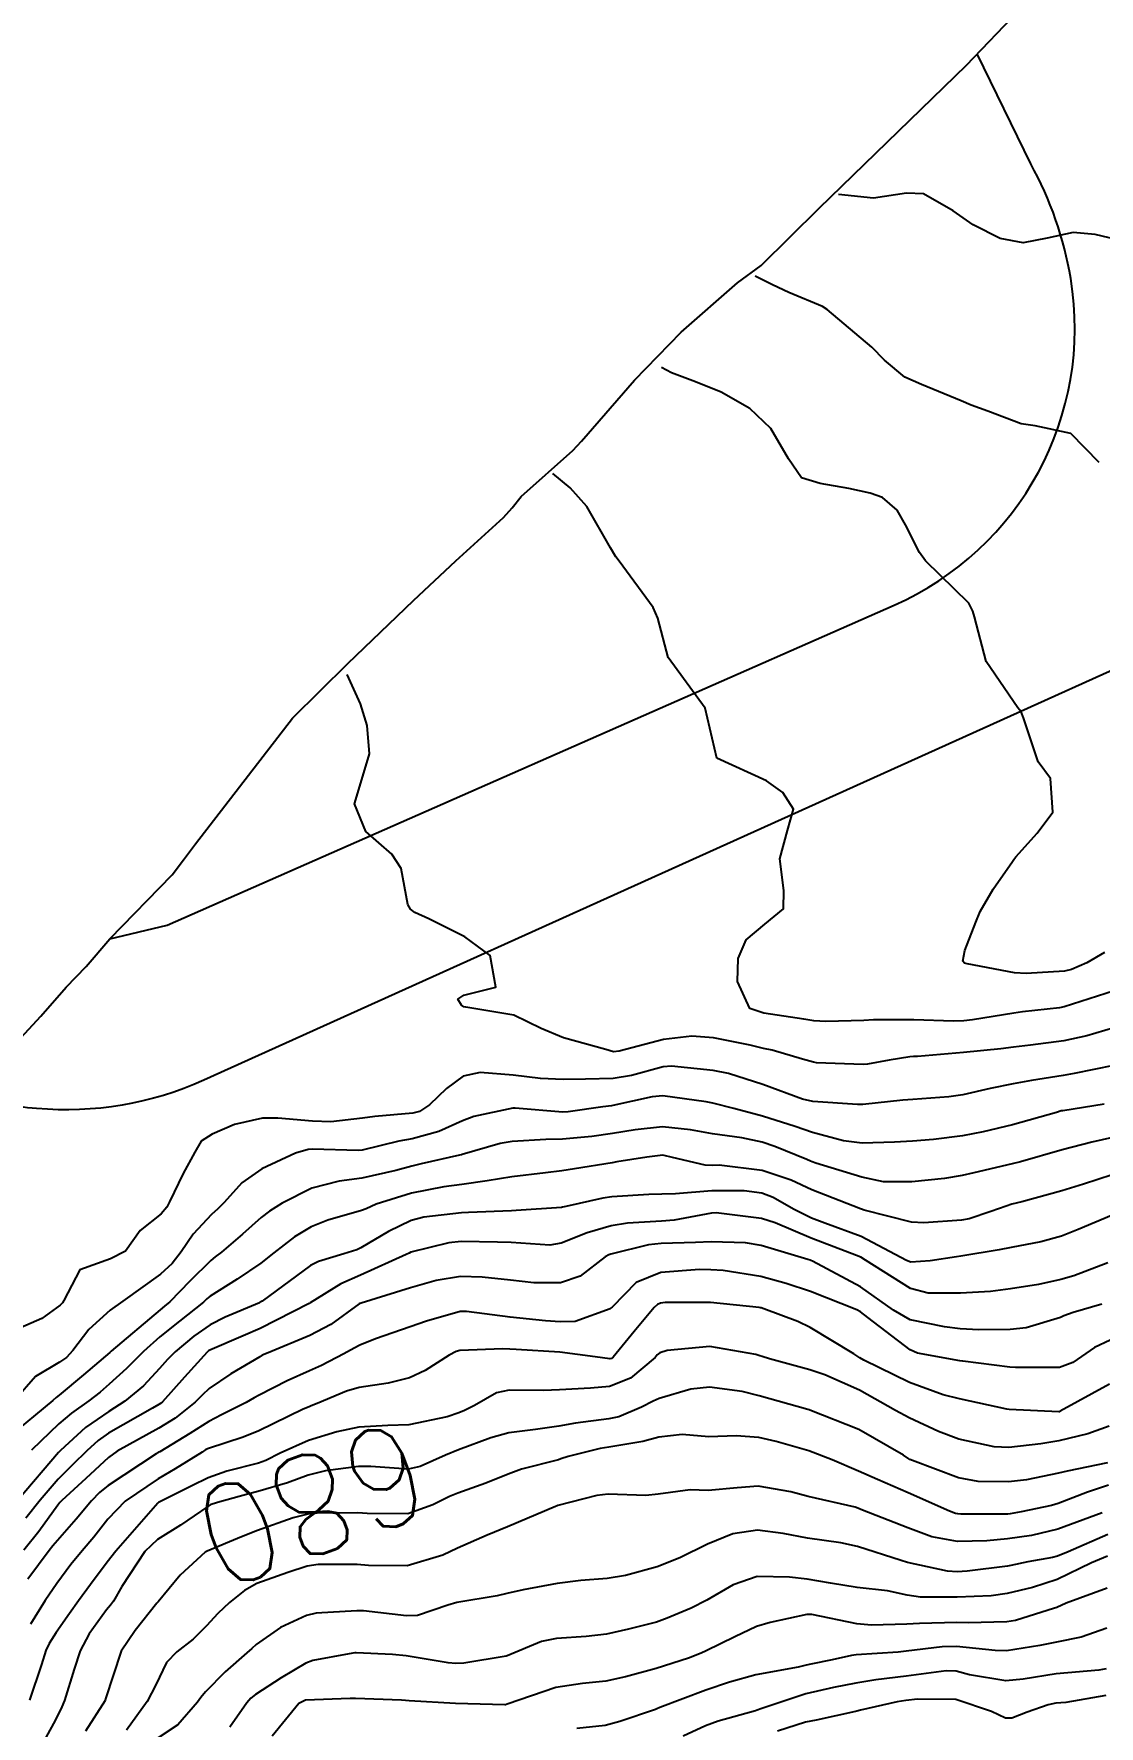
# Model space of a CAD drawing. Header units: metres. Extents: x 298520 to 308411, y 7433745 to 7450750.
# Drawn here: x 300428.8 to 300471.4, y 7446867.3 to 7446935 of the extents above; entities that cross this region are included whole.
import ezdxf
from ezdxf.enums import TextEntityAlignment as Align

# ---------------------------------------------------------------- set-up
doc = ezdxf.new("R2010")
doc.units = ezdxf.units.M
doc.header["$LTSCALE"] = 10
for name, color, linetype in [('Area', 45, 'Continuous'), ('Cotas', 45, 'Continuous'), ('Curvas de Nivel 1m', 11, 'Continuous'), ('Curvas de Nivel 5m', 15, 'Continuous'), ('Vias Primárias', 230, 'Continuous')]:
    doc.layers.add(name, color=color, linetype=linetype)
doc.styles.add('Style-STANDARD', font='STANDARD.shx')

msp = doc.modelspace()

# ---------------------------------------------------------------- linework, layer by layer
at = {"layer": 'Area'}
msp.add_polyline3d([(300427.147, 7446893.602, 690.216), (300429.088, 7446895.704, 690.246), (300430.097, 7446896.857, 690.356), (300430.898, 7446897.688, 690.366), (300431.851, 7446898.792, 690.396), (300434.337, 7446901.355, 690.605), (300434.79, 7446901.95, 690.633), (300435.268, 7446902.59, 690.733), (300439.158, 7446907.622, 691.035), (300441.359, 7446909.813, 691.058), (300443.986, 7446912.327, 691.319), (300445.685, 7446913.914, 691.559), (300447.596, 7446915.648, 691.858), (300447.933, 7446916.027, 691.845), (300448.298, 7446916.492, 691.857), (300450.36, 7446918.327, 692.188), (300450.712, 7446918.692, 692.226), (300452.834, 7446921.134, 692.756), (300454.693, 7446923.06, 693.009), (300456.952, 7446925.037, 693.482), (300457.894, 7446925.725, 693.861), (300460.215, 7446928.019, 694.468), (300466.103, 7446933.738, 695.438), (300470.342, 7446938.175, 695.787)], dxfattribs=at)
at = {"layer": 'Curvas de Nivel 1m', "flags": 128}
for points, elevation in [([(300471.411, 7446917.839), (300470.28, 7446919.01), (300468.849, 7446919.307), (300468.286, 7446919.386), (300466.954, 7446919.893), (300466.295, 7446920.14), (300465.89, 7446920.311), (300464.303, 7446920.961), (300463.64, 7446921.264), (300462.825, 7446921.942), (300462.32, 7446922.453), (300460.538, 7446923.968), (300460.344, 7446924.082), (300459.006, 7446924.647), (300458.352, 7446924.946), (300457.653, 7446925.3)], 694), ([(300471.62, 7446898.252), (300470.923, 7446897.841), (300470.31, 7446897.566), (300470.028, 7446897.503), (300468.49, 7446897.409), (300468.026, 7446897.434), (300466.139, 7446897.791), (300466.032, 7446897.82), (300465.965, 7446897.901), (300466.037, 7446898.329), (300466.48, 7446899.465), (300466.654, 7446899.894), (300467.175, 7446900.776), (300467.939, 7446901.881), (300467.993, 7446901.962), (300468.076, 7446902.073), (300468.934, 7446903.023), (300469.553, 7446903.858), (300469.468, 7446905.211), (300468.978, 7446905.867), (300468.388, 7446907.638), (300468.293, 7446907.878), (300468.228, 7446907.953), (300468.154, 7446908.027), (300466.886, 7446909.893), (300466.421, 7446911.667), (300466.359, 7446911.898), (300466.198, 7446912.226), (300464.472, 7446913.918), (300464.226, 7446914.252), (300463.666, 7446915.357), (300463.331, 7446915.934), (300462.753, 7446916.447), (300462.25, 7446916.622), (300461.399, 7446916.811), (300460.253, 7446917.006), (300459.512, 7446917.238), (300458.982, 7446917.989), (300458.281, 7446919.206), (300457.437, 7446920.009), (300456.299, 7446920.662), (300455.267, 7446921.067), (300454.307, 7446921.438), (300453.903, 7446921.64)], 693), ([(300472.016, 7446896.721), (300471.345, 7446896.504), (300470.006, 7446896.073), (300469.821, 7446896.037), (300468.339, 7446895.875), (300468.002, 7446895.826), (300466.344, 7446895.552), (300465.999, 7446895.511), (300465.59, 7446895.498), (300463.999, 7446895.555), (300462.392, 7446895.553), (300461.999, 7446895.533), (300460.481, 7446895.482), (300459.998, 7446895.521), (300459.602, 7446895.579), (300458.001, 7446895.816), (300457.436, 7446896.006), (300456.942, 7446897.088), (300456.973, 7446898.011), (300457.289, 7446898.759), (300458.047, 7446899.379), (300458.786, 7446899.989), (300458.799, 7446900.728), (300458.645, 7446901.991), (300458.947, 7446903.13), (300459.186, 7446903.984), (300458.767, 7446904.647), (300458.114, 7446905.115), (300456.123, 7446906.02), (300455.65, 7446908.025), (300454.173, 7446910.04), (300453.766, 7446911.624), (300453.574, 7446912.049), (300452.22, 7446913.897), (300452.086, 7446914.071), (300451.874, 7446914.426), (300450.921, 7446916.083), (300450.254, 7446916.826), (300449.563, 7446917.4)], 692), ([(300471.997, 7446895.24), (300470.92, 7446894.915), (300469.992, 7446894.717), (300468.662, 7446894.542), (300467.989, 7446894.459), (300467.476, 7446894.397), (300465.986, 7446894.254), (300464.151, 7446894.094), (300463.985, 7446894.09), (300463.835, 7446894.081), (300463.02, 7446893.94), (300462.147, 7446893.782), (300461.98, 7446893.772), (300460.114, 7446893.836), (300459.981, 7446893.857), (300459.553, 7446893.976), (300458.329, 7446894.338), (300457.987, 7446894.414), (300457.457, 7446894.537), (300455.991, 7446894.833), (300455.125, 7446894.895), (300453.99, 7446894.769), (300452.217, 7446894.298), (300451.985, 7446894.276), (300451.686, 7446894.373), (300449.99, 7446894.83), (300449.096, 7446895.205), (300447.999, 7446895.743), (300446.08, 7446896.062), (300446.002, 7446896.078), (300445.904, 7446896.141), (300445.769, 7446896.38), (300446.009, 7446896.535), (300447.28, 7446896.861), (300447.06, 7446898.13), (300446.04, 7446898.878), (300444.608, 7446899.594), (300444.05, 7446899.85), (300443.871, 7446899.983), (300443.765, 7446900.164), (300443.504, 7446901.605), (300443.13, 7446902.174), (300442.086, 7446903.09), (300441.626, 7446904.195), (300442.119, 7446905.836), (300442.236, 7446906.188), (300442.14, 7446907.325), (300441.876, 7446908.193), (300441.333, 7446909.37)], 691), ([(300471.613, 7446892.178), (300469.954, 7446891.92), (300469.896, 7446891.909), (300469.702, 7446891.854), (300467.948, 7446891.357), (300466.767, 7446891.069), (300465.943, 7446890.914), (300464.792, 7446890.768), (300463.941, 7446890.7), (300463.221, 7446890.656), (300461.94, 7446890.626), (300461.189, 7446890.709), (300459.944, 7446891.052), (300459.256, 7446891.29), (300457.95, 7446891.701), (300456.808, 7446892.011), (300455.956, 7446892.224), (300455.7, 7446892.28), (300453.96, 7446892.509), (300453.54, 7446892.474), (300451.964, 7446892.13), (300451.914, 7446892.12), (300451.566, 7446892.074), (300450.172, 7446891.876), (300449.96, 7446891.866), (300448.053, 7446892.028), (300447.961, 7446892.021), (300446.405, 7446891.686), (300445.954, 7446891.517), (300445.009, 7446891.087), (300443.943, 7446890.799), (300443.407, 7446890.702), (300441.935, 7446890.348), (300441.793, 7446890.333), (300439.936, 7446890.387), (300439.772, 7446890.375), (300439.269, 7446890.22), (300437.927, 7446889.602), (300437.127, 7446889.042), (300436.417, 7446888.255), (300436.17, 7446887.996), (300435.906, 7446887.767), (300435.177, 7446886.984), (300434.706, 7446886.272), (300434.345, 7446885.809), (300433.874, 7446885.383), (300432.368, 7446884.302), (300431.859, 7446883.943), (300431.005, 7446883.165), (300430.372, 7446882.325), (300430.12, 7446882.046), (300429.836, 7446881.866), (300428.876, 7446881.296), (300428.065, 7446880.356)], 689), ([(300471.943, 7446890.847), (300471.121, 7446890.659), (300469.938, 7446890.351), (300468.265, 7446889.875), (300467.932, 7446889.796), (300466.393, 7446889.431), (300465.927, 7446889.328), (300465.229, 7446889.213), (300463.924, 7446889.072), (300462.787, 7446889.078), (300461.926, 7446889.257), (300460.076, 7446889.824), (300459.932, 7446889.878), (300459.869, 7446889.907), (300459.717, 7446889.973), (300458.44, 7446890.495), (300457.94, 7446890.661), (300457.121, 7446890.829), (300455.943, 7446890.994), (300455.067, 7446891.156), (300453.945, 7446891.27), (300452.857, 7446891.154), (300451.947, 7446891.003), (300451.129, 7446890.895), (300449.943, 7446890.784), (300449.278, 7446890.765), (300447.942, 7446890.695), (300447.461, 7446890.604), (300445.933, 7446890.167), (300445.914, 7446890.16), (300445.836, 7446890.141), (300444.292, 7446889.794), (300443.928, 7446889.706), (300443.28, 7446889.524), (300441.923, 7446889.224), (300441.015, 7446889.106), (300439.919, 7446888.823), (300438.734, 7446888.228), (300438.234, 7446887.909), (300437.904, 7446887.646), (300437.153, 7446886.988), (300436.308, 7446886.256), (300436.065, 7446886.075), (300435.88, 7446885.925), (300435.041, 7446885.098), (300434.242, 7446884.276), (300434.038, 7446884.101), (300433.86, 7446883.952), (300431.9, 7446882.309), (300431.869, 7446882.283), (300431.842, 7446882.256), (300430.792, 7446881.357), (300429.816, 7446880.547), (300429.698, 7446880.449), (300429.564, 7446880.334), (300427.798, 7446878.868)], 688), ([(300471.928, 7446889.361), (300470.781, 7446888.985), (300469.922, 7446888.718), (300468.324, 7446888.281), (300467.916, 7446888.176), (300467.688, 7446888.109), (300467.075, 7446887.888), (300466.209, 7446887.596), (300465.908, 7446887.543), (300464.396, 7446887.432), (300463.906, 7446887.46), (300462.018, 7446887.949), (300461.913, 7446887.977), (300461.873, 7446887.991), (300459.921, 7446888.75), (300459.088, 7446889.146), (300457.928, 7446889.533), (300456.209, 7446889.738), (300455.93, 7446889.734), (300455.65, 7446889.744), (300454.349, 7446890.044), (300454.016, 7446890.131), (300453.934, 7446890.14), (300453.851, 7446890.134), (300453.324, 7446890.056), (300452.129, 7446889.87), (300451.931, 7446889.84), (300450.423, 7446889.59), (300449.927, 7446889.509), (300449.266, 7446889.44), (300447.925, 7446889.279), (300446.939, 7446889.113), (300445.921, 7446888.967), (300445.198, 7446888.869), (300443.917, 7446888.617), (300442.496, 7446888.181), (300442.096, 7446888.002), (300441.909, 7446887.925), (300440.568, 7446887.538), (300439.899, 7446887.282), (300439.237, 7446886.875), (300438.41, 7446886.232), (300437.879, 7446885.829), (300436.939, 7446885.183), (300435.865, 7446884.502), (300435.731, 7446884.394), (300435.59, 7446884.263), (300434.627, 7446883.5), (300433.849, 7446882.877), (300433.198, 7446882.29), (300432.516, 7446881.616), (300431.823, 7446880.977), (300431.464, 7446880.668), (300431.003, 7446880.318), (300430.313, 7446879.819), (300429.804, 7446879.4), (300428.718, 7446878.346)], 687), ([(300471.911, 7446887.726), (300470.572, 7446887.175), (300469.899, 7446886.904), (300469.084, 7446886.673), (300467.891, 7446886.451), (300467.415, 7446886.36), (300465.886, 7446886.108), (300465.706, 7446886.082), (300464.653, 7446885.918), (300463.882, 7446885.867), (300463.702, 7446885.932), (300461.897, 7446886.886), (300460.447, 7446887.422), (300459.908, 7446887.617), (300459.192, 7446887.981), (300458.379, 7446888.455), (300457.919, 7446888.622), (300457.215, 7446888.712), (300455.92, 7446888.713), (300454.473, 7446888.596), (300453.918, 7446888.579), (300453.403, 7446888.57), (300451.917, 7446888.472), (300451.566, 7446888.424), (300450.078, 7446888.088), (300449.946, 7446888.056), (300449.912, 7446888.051), (300448.102, 7446887.925), (300447.91, 7446887.917), (300446.191, 7446887.855), (300445.908, 7446887.835), (300444.405, 7446887.656), (300443.903, 7446887.523), (300442.985, 7446887.085), (300441.887, 7446886.43), (300441.723, 7446886.354), (300441.202, 7446886.197), (300440.195, 7446885.892), (300439.878, 7446885.731), (300437.934, 7446884.309), (300437.863, 7446884.257), (300437.834, 7446884.24), (300436.453, 7446883.658), (300435.854, 7446883.354), (300435.21, 7446882.905), (300434.455, 7446882.274), (300434.148, 7446881.967), (300433.833, 7446881.612), (300433.189, 7446880.923), (300432.448, 7446880.3), (300431.809, 7446879.89), (300430.875, 7446879.246), (300429.869, 7446878.329), (300429.829, 7446878.293), (300429.792, 7446878.251), (300428.175, 7446876.354)], 686), ([(300471.518, 7446884.182), (300470.375, 7446883.845), (300470, 7446883.71), (300469.86, 7446883.65), (300468.493, 7446883.234), (300467.856, 7446883.172), (300466.595, 7446883.153), (300465.856, 7446883.202), (300465.227, 7446883.279), (300463.859, 7446883.56), (300463.188, 7446883.937), (300461.872, 7446884.87), (300459.949, 7446885.902), (300459.883, 7446885.932), (300459.853, 7446885.941), (300459.765, 7446885.972), (300457.891, 7446886.523), (300457.269, 7446886.63), (300455.893, 7446886.677), (300455.271, 7446886.651), (300453.891, 7446886.608), (300453.384, 7446886.561), (300451.885, 7446886.184), (300451.799, 7446886.156), (300451.661, 7446886.072), (300450.65, 7446885.308), (300449.872, 7446885.031), (300448.8, 7446885.034), (300447.873, 7446885.138), (300446.739, 7446885.267), (300445.874, 7446885.29), (300444.898, 7446885.124), (300443.87, 7446884.835), (300441.9, 7446884.226), (300441.863, 7446884.214), (300441.848, 7446884.205), (300441.821, 7446884.19), (300440.689, 7446883.367), (300439.85, 7446882.926), (300438.173, 7446882.235), (300437.942, 7446882.138), (300437.841, 7446882.082), (300436.691, 7446881.391), (300435.821, 7446880.811), (300435.534, 7446880.546), (300435.257, 7446880.266), (300434.455, 7446879.625), (300433.802, 7446879.217), (300432.142, 7446878.305), (300431.79, 7446878.054), (300430.887, 7446877.214), (300429.925, 7446876.328), (300429.852, 7446876.249), (300429.77, 7446876.144), (300429.01, 7446875.085), (300428.411, 7446874.35)], 684), ([(300471.847, 7446882.737), (300471.23, 7446882.448), (300470.362, 7446881.852), (300469.831, 7446881.645), (300468.072, 7446881.645), (300467.84, 7446881.668), (300465.958, 7446881.899), (300465.843, 7446881.919), (300464.145, 7446882.224), (300463.847, 7446882.361), (300462.156, 7446883.651), (300461.862, 7446883.874), (300461.721, 7446883.951), (300459.87, 7446884.683), (300458.9, 7446885.011), (300457.876, 7446885.286), (300456.37, 7446885.523), (300455.878, 7446885.562), (300455.423, 7446885.571), (300453.877, 7446885.455), (300452.889, 7446885.043), (300451.931, 7446884.069), (300451.9, 7446884.032), (300451.862, 7446883.998), (300450.451, 7446883.49), (300449.857, 7446883.47), (300449.275, 7446883.516), (300447.858, 7446883.657), (300446.104, 7446883.895), (300445.86, 7446883.887), (300444.505, 7446883.505), (300443.854, 7446883.28), (300442.472, 7446882.803), (300441.846, 7446882.548), (300441.613, 7446882.425), (300441.204, 7446882.196), (300440.309, 7446881.732), (300439.832, 7446881.513), (300438.937, 7446881.113), (300437.817, 7446880.541), (300437.624, 7446880.434), (300437.301, 7446880.245), (300436.309, 7446879.754), (300435.805, 7446879.49), (300435.052, 7446879.016), (300433.845, 7446878.279), (300433.812, 7446878.26), (300433.792, 7446878.248), (300433.704, 7446878.193), (300431.779, 7446876.937), (300431.433, 7446876.656), (300431.116, 7446876.317), (300430.506, 7446875.578), (300429.749, 7446874.731), (300429.564, 7446874.514), (300429.426, 7446874.335), (300428.565, 7446873.181)], 683), ([(300471.824, 7446880.982), (300469.858, 7446879.904), (300469.813, 7446879.881), (300469.794, 7446879.879), (300467.814, 7446879.97), (300467.716, 7446879.979), (300465.82, 7446880.392), (300465.173, 7446880.559), (300463.83, 7446881.052), (300461.994, 7446881.948), (300461.844, 7446882.039), (300461.603, 7446882.195), (300459.856, 7446883.251), (300459.364, 7446883.483), (300457.996, 7446883.998), (300457.894, 7446884.03), (300457.863, 7446884.037), (300457.818, 7446884.046), (300455.865, 7446884.249), (300454.061, 7446884.243), (300453.865, 7446884.224), (300453.743, 7446884.173), (300453.618, 7446884.052), (300452.822, 7446883.092), (300451.974, 7446882.069), (300451.905, 7446882.007), (300451.842, 7446881.991), (300451.254, 7446882.076), (300449.845, 7446882.265), (300448.096, 7446882.366), (300447.846, 7446882.386), (300447.565, 7446882.403), (300445.845, 7446882.327), (300445.694, 7446882.292), (300445.411, 7446882.144), (300444.46, 7446881.527), (300443.829, 7446881.235), (300442.973, 7446881.025), (300441.823, 7446880.855), (300441.317, 7446880.698), (300440.145, 7446880.207), (300439.901, 7446880.12), (300439.812, 7446880.083), (300439.577, 7446879.98), (300437.802, 7446879.117), (300437.185, 7446878.86), (300435.794, 7446878.416), (300435.691, 7446878.364), (300435.534, 7446878.263), (300434.455, 7446877.602), (300433.777, 7446877.201), (300432.462, 7446876.3), (300431.762, 7446875.584), (300431.202, 7446874.865), (300430.734, 7446874.32), (300430.285, 7446873.777), (300429.73, 7446873.014), (300429.267, 7446872.337), (300428.673, 7446871.381)], 682), ([(300471.808, 7446879.304), (300470.96, 7446878.998), (300469.801, 7446878.711), (300469.076, 7446878.592), (300467.799, 7446878.455), (300467.212, 7446878.472), (300465.802, 7446878.785), (300464.981, 7446879.089), (300463.81, 7446879.632), (300463.27, 7446879.935), (300461.825, 7446880.743), (300460.436, 7446881.361), (300459.837, 7446881.558), (300458.23, 7446881.994), (300457.931, 7446882.086), (300457.844, 7446882.111), (300457.682, 7446882.164), (300455.848, 7446882.491), (300454.13, 7446882.33), (300453.845, 7446882.236), (300453.742, 7446882.153), (300453.653, 7446882.052), (300452.675, 7446881.217), (300451.825, 7446880.888), (300451.073, 7446880.829), (300449.823, 7446880.761), (300449.187, 7446880.735), (300447.822, 7446880.742), (300447.308, 7446880.638), (300446.43, 7446880.134), (300446.025, 7446879.924), (300445.81, 7446879.841), (300445.342, 7446879.681), (300443.805, 7446879.353), (300442.96, 7446879.328), (300441.804, 7446879.263), (300440.926, 7446879.074), (300439.798, 7446878.735), (300438.66, 7446878.227), (300438.091, 7446877.933), (300437.787, 7446877.823), (300436.531, 7446877.503), (300435.778, 7446877.236), (300435.121, 7446876.919), (300433.84, 7446876.279), (300433.789, 7446876.253), (300433.762, 7446876.228), (300432.089, 7446874.305), (300431.738, 7446873.867), (300431.07, 7446872.976), (300430.592, 7446872.321), (300430.23, 7446871.81), (300429.704, 7446871.052), (300429.418, 7446870.613), (300429.291, 7446870.336), (300429.117, 7446869.768), (300428.632, 7446868.346)], 681), ([(300471.78, 7446876.939), (300470.951, 7446876.666), (300469.768, 7446876.209), (300469.503, 7446876.126), (300468.288, 7446875.875), (300467.848, 7446875.793), (300467.762, 7446875.784), (300465.873, 7446875.788), (300465.762, 7446875.791), (300465.669, 7446875.808), (300465.432, 7446875.905), (300463.774, 7446876.639), (300462.552, 7446877.171), (300461.786, 7446877.504), (300460.733, 7446877.961), (300459.796, 7446878.323), (300458.495, 7446878.684), (300457.801, 7446878.844), (300456.89, 7446878.921), (300455.802, 7446878.88), (300454.741, 7446878.975), (300453.801, 7446878.862), (300453.16, 7446878.696), (300451.797, 7446878.467), (300451.461, 7446878.409), (300450.178, 7446878.086), (300449.889, 7446877.991), (300449.791, 7446877.963), (300448.316, 7446877.581), (300447.782, 7446877.387), (300446.887, 7446877.018), (300445.77, 7446876.626), (300445.424, 7446876.489), (300444.767, 7446876.155), (300443.759, 7446875.803), (300442.134, 7446875.812), (300441.759, 7446875.841), (300440.145, 7446875.82), (300439.759, 7446875.786), (300439.176, 7446875.637), (300437.752, 7446875.135), (300437.115, 7446874.881), (300435.743, 7446874.308), (300435.712, 7446874.292), (300435.656, 7446874.261), (300434.658, 7446873.346), (300433.776, 7446872.279), (300433.751, 7446872.251), (300433.722, 7446872.218), (300432.864, 7446871.135), (300432.294, 7446870.301), (300431.674, 7446868.402), (300431.658, 7446868.325), (300430.876, 7446867.103)], 679), ([(300471.538, 7446875.833), (300469.756, 7446875.187), (300468.7, 7446874.924), (300467.752, 7446874.791), (300466.917, 7446874.722), (300465.751, 7446874.697), (300464.717, 7446874.88), (300463.756, 7446875.234), (300461.95, 7446875.948), (300461.764, 7446876.025), (300461.656, 7446876.06), (300459.771, 7446876.496), (300459.081, 7446876.673), (300457.777, 7446876.906), (300456.941, 7446876.843), (300455.774, 7446876.737), (300455.052, 7446876.752), (300453.771, 7446876.584), (300453.288, 7446876.537), (300451.771, 7446876.588), (300451.316, 7446876.528), (300449.763, 7446876.127), (300449.735, 7446876.119), (300449.663, 7446876.091), (300447.755, 7446875.283), (300446.933, 7446874.947), (300445.746, 7446874.424), (300445.16, 7446874.149), (300443.738, 7446873.724), (300442.195, 7446873.729), (300441.739, 7446873.767), (300440.175, 7446873.769), (300439.738, 7446873.703), (300438.969, 7446873.455), (300437.731, 7446873.005), (300437.239, 7446872.734), (300436.638, 7446872.251), (300436.163, 7446871.809), (300435.709, 7446871.323), (300435.181, 7446870.784), (300434.53, 7446870.272), (300434.117, 7446869.847), (300433.68, 7446868.962), (300433.346, 7446868.285), (300432.515, 7446867.15)], 678), ([(300471.754, 7446874.977), (300470.175, 7446874.282), (300469.745, 7446874.11), (300469.55, 7446874.057), (300468.565, 7446873.872), (300467.884, 7446873.736), (300467.741, 7446873.71), (300466.128, 7446873.507), (300465.739, 7446873.482), (300465.34, 7446873.508), (300463.742, 7446873.857), (300463.489, 7446873.933), (300461.748, 7446874.485), (300461.076, 7446874.631), (300459.751, 7446874.822), (300458.774, 7446875.006), (300457.754, 7446875.138), (300456.763, 7446875), (300455.748, 7446874.578), (300454.644, 7446874.036), (300453.739, 7446873.676), (300452.469, 7446873.329), (300451.734, 7446873.208), (300450.689, 7446873.125), (300449.732, 7446873.016), (300448.377, 7446872.758), (300447.728, 7446872.606), (300447.333, 7446872.518), (300445.724, 7446872.251), (300445.358, 7446872.145), (300444.15, 7446871.73), (300443.716, 7446871.717), (300441.988, 7446871.918), (300441.719, 7446871.922), (300440.104, 7446871.819), (300439.716, 7446871.737), (300438.678, 7446871.256), (300437.698, 7446870.57), (300437.523, 7446870.414), (300437.332, 7446870.244), (300436.461, 7446869.476), (300435.677, 7446868.672), (300435.486, 7446868.451), (300435.357, 7446868.263), (300434.572, 7446867.363), (300433.658, 7446866.754)], 677), ([(300471.746, 7446874.107), (300471.104, 7446873.84), (300469.736, 7446873.176), (300468.749, 7446872.854), (300467.73, 7446872.612), (300467.092, 7446872.524), (300465.729, 7446872.463), (300464.273, 7446872.467), (300463.729, 7446872.544), (300462.95, 7446872.719), (300461.732, 7446872.853), (300460.672, 7446873.022), (300459.735, 7446873.185), (300459.024, 7446873.268), (300457.736, 7446873.287), (300456.78, 7446872.962), (300455.726, 7446872.346), (300455.1, 7446872.029), (300454.142, 7446871.619), (300453.714, 7446871.469), (300452.591, 7446871.18), (300451.707, 7446870.987), (300450.892, 7446870.891), (300449.704, 7446870.812), (300449.114, 7446870.687), (300447.74, 7446870.119), (300447.693, 7446870.106), (300446.007, 7446869.819), (300445.69, 7446869.806), (300445.382, 7446869.837), (300443.692, 7446870.124), (300443.157, 7446870.175), (300441.694, 7446870.239), (300441.649, 7446870.235), (300441.42, 7446870.193), (300439.965, 7446869.932), (300439.689, 7446869.83), (300438.696, 7446869.238), (300437.676, 7446868.573), (300437.491, 7446868.425), (300437.33, 7446868.243), (300436.649, 7446867.264)], 676), ([(300471.714, 7446871.223), (300470.693, 7446870.861), (300469.705, 7446870.67), (300469.034, 7446870.536), (300467.7, 7446870.322), (300467.256, 7446870.328), (300465.702, 7446870.489), (300465.127, 7446870.484), (300463.698, 7446870.3), (300463.368, 7446870.263), (300461.696, 7446870.155), (300461.511, 7446870.136), (300460.733, 7446869.96), (300459.876, 7446869.783), (300459.691, 7446869.739), (300459.38, 7446869.665), (300457.687, 7446869.359), (300456.624, 7446869.07), (300455.68, 7446868.745), (300453.845, 7446868.047), (300453.726, 7446867.995), (300453.672, 7446867.975), (300452.243, 7446867.485), (300451.662, 7446867.337), (300450.525, 7446867.216)], 674), ([(300471.691, 7446869.596), (300471.399, 7446869.543), (300469.688, 7446869.393), (300468.374, 7446869.185), (300467.685, 7446869.114), (300466.22, 7446869.362), (300465.689, 7446869.502), (300465.298, 7446869.515), (300463.687, 7446869.304), (300462.474, 7446869.153), (300461.684, 7446869.02), (300460.786, 7446868.855), (300459.679, 7446868.597), (300457.877, 7446867.997), (300457.731, 7446867.94), (300457.672, 7446867.92), (300456.173, 7446867.507), (300455.662, 7446867.321), (300454.779, 7446866.91)], 673), ([(300471.68, 7446868.528), (300470.081, 7446868.258), (300469.677, 7446868.222), (300469.375, 7446868.164), (300468.534, 7446867.871), (300467.921, 7446867.626), (300467.669, 7446867.623), (300467.112, 7446867.886), (300465.678, 7446868.373), (300464.144, 7446868.39), (300463.677, 7446868.328), (300463.334, 7446868.276), (300461.863, 7446867.948), (300461.715, 7446867.906), (300461.672, 7446867.891), (300460.09, 7446867.542), (300459.665, 7446867.462), (300458.546, 7446867.105)], 672)]:
    msp.add_lwpolyline(points, dxfattribs=dict(at, elevation=elevation))
at = {"layer": 'Curvas de Nivel 5m', "flags": 128}
for points, elevation in [([(300472.372, 7446926.692), (300471.247, 7446926.968), (300470.375, 7446927.048), (300469.33, 7446926.823), (300468.37, 7446926.633), (300467.459, 7446926.802), (300466.377, 7446927.357), (300465.568, 7446927.908), (300464.393, 7446928.586), (300463.703, 7446928.621), (300462.39, 7446928.418), (300460.993, 7446928.57)], 695), ([(300471.981, 7446893.729), (300470.415, 7446893.407), (300469.975, 7446893.335), (300468.71, 7446893.131), (300467.97, 7446892.99), (300467.05, 7446892.805), (300465.963, 7446892.56), (300465.399, 7446892.471), (300463.96, 7446892.371), (300463.557, 7446892.336), (300461.956, 7446892.173), (300461.741, 7446892.168), (300459.958, 7446892.284), (300459.551, 7446892.385), (300457.967, 7446892.971), (300456.584, 7446893.404), (300455.976, 7446893.528), (300454.311, 7446893.704), (300453.977, 7446893.674), (300452.709, 7446893.325), (300451.974, 7446893.206), (300450.874, 7446893.181), (300449.974, 7446893.162), (300449.076, 7446893.206), (300447.975, 7446893.344), (300446.656, 7446893.453), (300445.974, 7446893.296), (300445.306, 7446892.81), (300444.63, 7446892.153), (300444.227, 7446891.889), (300443.958, 7446891.819), (300442.448, 7446891.69), (300441.954, 7446891.625), (300440.68, 7446891.474), (300439.952, 7446891.5), (300438.561, 7446891.624), (300437.954, 7446891.618), (300436.835, 7446891.366), (300435.944, 7446890.983), (300435.497, 7446890.707), (300435.247, 7446890.267), (300434.782, 7446889.414), (300434.233, 7446888.277), (300434.125, 7446888.062), (300433.906, 7446887.79), (300433.063, 7446887.125), (300432.476, 7446886.301), (300431.88, 7446885.99), (300430.645, 7446885.553), (300430.003, 7446884.329), (300429.954, 7446884.237), (300429.861, 7446884.137), (300429.127, 7446883.612), (300427.85, 7446883.044)], 690), ([(300471.755, 7446885.831), (300470.402, 7446885.32), (300469.876, 7446885.164), (300468.983, 7446884.973), (300467.872, 7446884.802), (300467.063, 7446884.696), (300465.87, 7446884.626), (300464.573, 7446884.623), (300463.872, 7446884.81), (300462.069, 7446885.948), (300461.885, 7446886.06), (300461.713, 7446886.124), (300459.896, 7446886.825), (300458.459, 7446887.438), (300457.907, 7446887.614), (300456.093, 7446887.836), (300455.91, 7446887.828), (300454.41, 7446887.538), (300453.905, 7446887.496), (300452.546, 7446887.421), (300451.902, 7446887.319), (300450.939, 7446887.038), (300449.891, 7446886.616), (300449.446, 7446886.54), (300447.891, 7446886.644), (300447.351, 7446886.665), (300445.891, 7446886.688), (300445.399, 7446886.636), (300443.884, 7446886.256), (300443.817, 7446886.227), (300443.695, 7446886.163), (300441.874, 7446885.348), (300441.079, 7446884.99), (300439.863, 7446884.24), (300439.815, 7446884.211), (300437.853, 7446883.216), (300437.185, 7446882.911), (300435.844, 7446882.343), (300435.791, 7446882.313), (300435.737, 7446882.261), (300434.839, 7446881.259), (300433.952, 7446880.279), (300433.878, 7446880.214), (300433.812, 7446880.173), (300433.556, 7446880.029), (300431.8, 7446879.018), (300431.382, 7446878.729), (300430.928, 7446878.319), (300430.357, 7446877.754), (300429.781, 7446877.185), (300429.059, 7446876.341), (300428.491, 7446875.62)], 685), ([(300471.742, 7446877.831), (300470.134, 7446877.508), (300469.786, 7446877.426), (300468.502, 7446877.153), (300467.781, 7446877.075), (300466.577, 7446877.096), (300465.783, 7446877.241), (300463.943, 7446877.928), (300463.837, 7446877.973), (300463.794, 7446878.003), (300463.589, 7446878.138), (300461.805, 7446879.176), (300459.841, 7446879.941), (300459.813, 7446879.955), (300459.758, 7446879.971), (300457.821, 7446880.513), (300457.141, 7446880.689), (300455.825, 7446880.859), (300455.077, 7446880.779), (300453.818, 7446880.416), (300453.571, 7446880.298), (300453.108, 7446880.057), (300452.197, 7446879.678), (300451.808, 7446879.591), (300450.472, 7446879.417), (300449.805, 7446879.301), (300448.869, 7446879.169), (300447.802, 7446879.042), (300447.084, 7446878.843), (300445.795, 7446878.359), (300445.267, 7446878.148), (300444.253, 7446877.695), (300443.784, 7446877.586), (300442.286, 7446877.685), (300441.785, 7446877.689), (300440.473, 7446877.513), (300439.78, 7446877.34), (300438.956, 7446877.042), (300437.77, 7446876.688), (300437.412, 7446876.599), (300436.148, 7446876.256), (300435.862, 7446876.159), (300435.761, 7446876.097), (300434.678, 7446875.346), (300433.748, 7446874.77), (300433.251, 7446874.287), (300432.322, 7446872.894), (300431.987, 7446872.306), (300431.879, 7446872.15), (300431.718, 7446871.954), (300431.026, 7446870.994), (300430.654, 7446870.32), (300430.419, 7446869.589), (300430.031, 7446868.326), (300429.921, 7446868.077), (300429.665, 7446867.537), (300429.006, 7446866.34)], 680), ([(300471.733, 7446872.825), (300470.094, 7446872.222), (300469.725, 7446872.057), (300469.581, 7446872.005), (300469.122, 7446871.866), (300468.066, 7446871.529), (300467.717, 7446871.473), (300466.17, 7446871.441), (300465.716, 7446871.448), (300464.229, 7446871.408), (300463.715, 7446871.382), (300462.308, 7446871.35), (300461.715, 7446871.395), (300459.92, 7446871.768), (300459.72, 7446871.777), (300458.25, 7446871.457), (300457.712, 7446871.29), (300456.839, 7446870.876), (300455.697, 7446870.319), (300455.492, 7446870.227), (300454.988, 7446870.031), (300453.689, 7446869.611), (300452.471, 7446869.277), (300451.683, 7446869.102), (300450.753, 7446869.009), (300449.681, 7446868.849), (300447.74, 7446868.185), (300447.673, 7446868.159), (300447.637, 7446868.157), (300445.674, 7446868.21), (300443.819, 7446868.313), (300443.675, 7446868.329), (300443.506, 7446868.34), (300441.675, 7446868.406), (300441.457, 7446868.41), (300439.674, 7446868.342), (300439.406, 7446868.214), (300438.333, 7446866.903)], 675)]:
    msp.add_lwpolyline(points, dxfattribs=dict(at, elevation=elevation))
at = {"layer": 'Vias Primárias'}
for points, elevation in [([(300471.303, 7446939.166), (300481.813, 7446913.997), (300435.604, 7446893.138, -0.129072), (300428.919, 7446892.009, -0.005056), (300426.036, 7446892.297, -1.772153)], 696.039), ([(300431.851, 7446898.792), (300434.134, 7446899.347), (300463.209, 7446912.137, 0.342846), (300470.274, 7446925.198, 0.085348), (300468.673, 7446929.796), (300466.532, 7446934.187)], 690.396)]:
    msp.add_lwpolyline(points, format="xyb", dxfattribs=dict(at, elevation=elevation))

# ---------------------------------------------------------------- texts
at = {"layer": 'Cotas', "style": 'Style-STANDARD'}
msp.add_text('680', height=4, rotation=200.44077, dxfattribs=at).set_placement((300439.956, 7446876.175, 680), align=Align.MIDDLE_CENTER)

doc.saveas('drawing.dxf')
